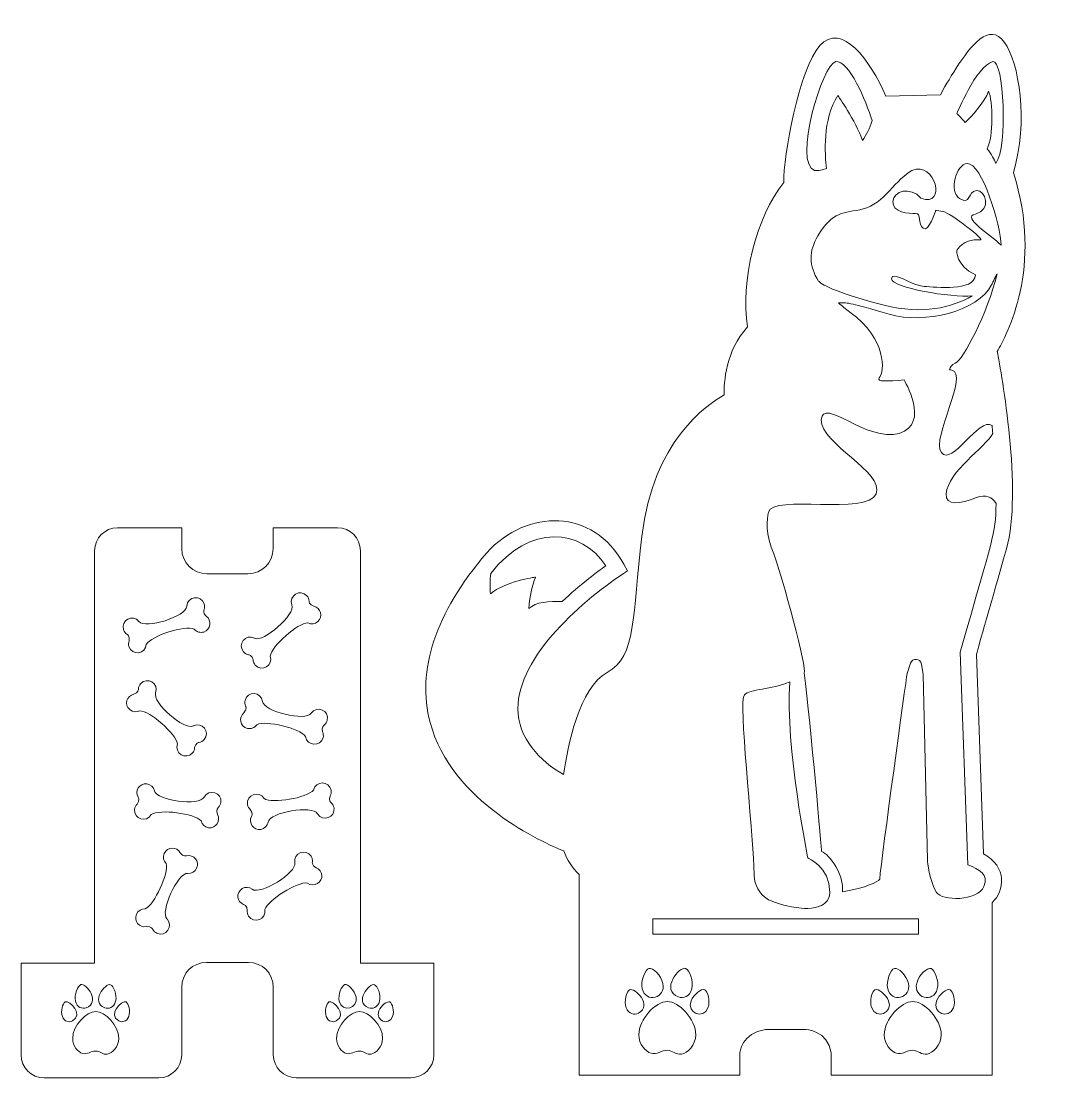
# Model space of a CAD drawing. Header units: inches. Extents: x 67 to 700, y 135 to 789.
import ezdxf

# ---------------------------------------------------------------- set-up
doc = ezdxf.new("R2010")
doc.units = ezdxf.units.IN
doc.header["$MEASUREMENT"] = 0
doc.layers.add('_U+0421_U+043B_U+043E_U+0439 1', color=7, linetype='Continuous')

# ---------------------------------------------------------------- blocks, each defined once
blk = doc.blocks.new('block 2')
at = {"layer": '_U+0421_U+043B_U+043E_U+0439 1', "color": 1, "lineweight": 9, "true_color": 0xff0000}
blk.add_lwpolyline([(457.92, 223.82), (457.92, 233.48), (622.23, 233.48), (622.23, 223.82), (457.92, 223.82)], dxfattribs=at)
for points, knots in [([(680.82, 694.67), (690.42, 726.31), (684.15, 763.42), (675.4, 775.44), (665.82, 788.59), (654.33, 773.08), (645.52, 759.52), (641.29, 753), (637.62, 746.55), (635.71, 743.1), (635.71, 743.1), (602.03, 742.1), (602.03, 742.1), (592.3, 764.8), (574.48, 788.37), (561.13, 773.45), (548.57, 759.42), (538.38, 704.87), (538.92, 688.76), (521.96, 668), (511.68, 627.01), (516.49, 599.55), (502.83, 584.39), (501.8, 565.26), (502.04, 557.4), (491.33, 551.5), (457.82, 528.58), (451.19, 469.9), (444.92, 420.51), (448.16, 395.71), (429.62, 385.75), (412.39, 376.49), (405.24, 340.19), (402.74, 322.57), (388, 330.87), (374.43, 345.46), (374.45, 363.38), (374.47, 395.89), (415.1, 431.03), (442.25, 448.68), (442.25, 448.68), (439.99, 452.76), (439.99, 452.76), (420.77, 487.4), (380.42, 487.23), (355.17, 459.8), (323.36, 422.28), (311.61, 386.95), (320.23, 354.8), (333.5, 305.36), (390.21, 280.41), (402.92, 275.38), (404.74, 269.85), (408, 265.03), (412.4, 260.84), (412.4, 260.84), (412.4, 136.6), (412.4, 136.6), (412.4, 136.6), (511.6, 136.6), (511.6, 136.6), (511.6, 136.6), (511.65, 150.25), (511.65, 150.25), (511.65, 150.25), (512.77, 163), (527.59, 165), (527.59, 165), (552.21, 165), (552.21, 165), (552.21, 165), (566.35, 164.43), (568.13, 150.52), (568.2, 141.5), (568.2, 136.6), (568.2, 136.6), (568.2, 136.6), (667.63, 136.68), (667.63, 136.68), (667.63, 136.68), (667.63, 243.35), (667.63, 243.35), (675.68, 250.83), (677.03, 265.62), (662.39, 273.58), (662.39, 273.58), (658.06, 397.16), (658.06, 397.16), (659.4, 401.91), (666.94, 428.65), (676.56, 462.26), (686.67, 497.57), (673.41, 571.02), (670.87, 584.32), (676.53, 593.67), (699.7, 637.09), (680.82, 694.67)], [0, 0, 0, 0, 1, 1, 1, 2, 2, 2, 3, 3, 3, 4, 4, 4, 5, 5, 5, 6, 6, 6, 7, 7, 7, 8, 8, 8, 9, 9, 9, 10, 10, 10, 11, 11, 11, 12, 12, 12, 13, 13, 13, 14, 14, 14, 15, 15, 15, 16, 16, 16, 17, 17, 17, 18, 18, 18, 19, 19, 19, 20, 20, 20, 21, 21, 21, 22, 22, 22, 23, 23, 23, 24, 24, 24, 25, 25, 25, 26, 26, 26, 27, 27, 27, 28, 28, 28, 29, 29, 29, 30, 30, 30, 31, 31, 31, 32, 32, 32, 32]), ([(571, 763.53), (579.32, 764.72), (589.62, 738.98), (593.58, 727.1), (591.97, 722.27), (589.89, 718.17), (587.56, 714.67), (583.18, 727.2), (572.4, 742.5), (572.4, 742.5), (562.66, 727.89), (564.24, 706.02), (565.34, 697.42), (561.57, 696.18), (558.75, 695.94), (557.94, 696.21), (544.47, 700.56), (562.69, 762.35), (571, 763.53)], [0, 0, 0, 0, 1, 1, 1, 2, 2, 2, 3, 3, 3, 4, 4, 4, 5, 5, 5, 6, 6, 6, 6]), ([(668.04, 763.57), (675.14, 764.9), (677.54, 710.86), (670.02, 700.56), (669.12, 703.05), (667.14, 706.25), (664.69, 709.63), (668.46, 716.99), (668.47, 739.21), (665.4, 745.25), (663.33, 738.46), (654.99, 729.81), (651.02, 725.98), (648, 729.27), (645.86, 731.45), (645.86, 731.45), (645.86, 731.45), (657.74, 760.44), (668.04, 763.57)], [0, 0, 0, 0, 1, 1, 1, 2, 2, 2, 3, 3, 3, 4, 4, 4, 5, 5, 5, 6, 6, 6, 6]), ([(618.13, 696.11), (632.53, 702.84), (639.94, 672.67), (623.68, 679.18), (617.24, 686.6), (606.74, 683.65), (606.35, 676.95), (605.96, 670.24), (616.45, 669.37), (620.31, 669.67), (624.17, 669.97), (621.5, 663.14), (625.07, 660.46), (628.63, 657.79), (632.79, 671.45), (632.79, 671.45), (632.79, 671.45), (632.79, 671.45), (637.24, 670.86), (641.7, 670.26), (664.87, 652.15), (660.25, 653.33), (649.85, 654.41), (645.86, 646.8), (645.86, 646.8), (645.86, 646.8), (644.97, 637.59), (657.44, 631.65), (656.25, 620.96), (633.09, 624.22), (625.66, 624.52), (618.23, 624.82), (605.46, 634.92), (605.46, 629.27), (605.46, 623.86), (642.61, 617.36), (655.35, 618.67), (642.99, 611.38), (624.46, 606.91), (601.04, 612.9), (568.43, 621.22), (561.74, 626.24), (560.39, 627.79), (554.27, 637.35), (554.34, 646.36), (559.92, 655.81), (569.03, 671.26), (575.76, 669.67), (588.04, 672.44), (600.31, 675.21), (609.03, 691.85), (618.13, 696.11)], [0, 0, 0, 0, 1, 1, 1, 2, 2, 2, 3, 3, 3, 4, 4, 4, 5, 5, 5, 6, 6, 6, 7, 7, 7, 8, 8, 8, 9, 9, 9, 10, 10, 10, 11, 11, 11, 12, 12, 12, 13, 13, 13, 14, 14, 14, 15, 15, 15, 16, 16, 16, 17, 17, 17, 17]), ([(652.19, 700.56), (661.54, 701.11), (673.04, 662.03), (673.22, 650.05), (666.85, 656.83), (648.4, 667.21), (657.34, 669.27), (667.64, 671.65), (663.61, 684.31), (658.03, 683.78), (652.46, 683.25), (654.33, 674.48), (647.6, 678.84), (640.87, 683.19), (645.46, 700.17), (652.19, 700.56)], [0, 0, 0, 0, 1, 1, 1, 2, 2, 2, 3, 3, 3, 4, 4, 4, 5, 5, 5, 5]), ([(642.69, 572.77), (653.79, 570.32), (629.82, 530.66), (636.35, 521.73), (642.83, 512.89), (659.81, 544.34), (667.63, 538.54), (667.81, 536.89), (668, 535.22), (668.17, 533.53), (663.59, 524.97), (640.29, 510.19), (639.32, 496.21), (638.8, 488.58), (647.81, 490), (658.03, 493.95), (663.54, 496.08), (667.99, 494.26), (670.21, 490.23), (669.57, 469.67), (668.62, 471.57), (648.02, 398.37), (648.02, 398.37), (652.62, 266.76), (652.62, 266.76), (659.94, 264.17), (665.56, 260.73), (662.65, 253.48), (658.89, 244.08), (636.52, 244.34), (633.27, 249.74), (628.83, 257.13), (627.83, 268.58), (627.74, 269.69), (627.74, 269.69), (625.07, 384.51), (625.07, 384.51), (625.07, 384.51), (625.07, 384.51), (625.07, 384.51), (625.07, 384.51), (623.99, 390.97), (623.99, 390.97), (623.39, 394.57), (618.36, 394.95), (617.22, 391.48), (617.22, 391.48), (615.12, 385.08), (615.12, 385.08), (615.12, 385.08), (615.12, 385.08), (615.12, 385.08), (614.47, 380.41), (599.35, 271.93), (598.19, 257.83), (596.64, 256.1), (590.3, 252.83), (575.15, 250.04), (576.32, 260.44), (567.36, 273.23), (562.3, 275.01), (562.3, 275.01), (555.62, 353), (551.46, 385.43), (551.46, 385.43), (551.46, 385.43), (551.46, 385.43), (553.45, 387.24), (538.82, 443.04), (531.11, 463.28), (526.7, 474.85), (529.42, 483.91), (529.42, 484.91), (531.8, 496.2), (590.61, 482.54), (595.96, 496.2), (601.3, 509.87), (561.5, 527.09), (562.09, 541.94), (562.69, 556.8), (590.61, 527.69), (610.21, 533.63), (629.82, 539.57), (613.25, 566.7), (613.25, 566.7), (603.24, 565.89), (596.11, 565.37), (597.94, 567.88), (601.1, 572.24), (603.09, 591.25), (579.72, 608.68), (577.14, 610.6), (574.79, 612.48), (572.64, 614.34), (579.33, 614.57), (579.68, 614.31), (603.98, 607.29), (625.92, 600.95), (659.12, 609.12), (667.29, 625.42), (668.19, 627.2), (670.28, 631.81), (670.85, 632.29), (664.9, 607.7), (649.55, 578.75), (644.87, 576.99), (642.61, 576.15), (641.74, 574.6), (641.3, 573.01), (641.77, 572.94), (642.24, 572.87), (642.69, 572.77)], [0, 0, 0, 0, 1, 1, 1, 2, 2, 2, 3, 3, 3, 4, 4, 4, 5, 5, 5, 6, 6, 6, 7, 7, 7, 8, 8, 8, 9, 9, 9, 10, 10, 10, 11, 11, 11, 12, 12, 12, 13, 13, 13, 14, 14, 14, 15, 15, 15, 16, 16, 16, 17, 17, 17, 18, 18, 18, 19, 19, 19, 20, 20, 20, 21, 21, 21, 22, 22, 22, 23, 23, 23, 24, 24, 24, 25, 25, 25, 26, 26, 26, 27, 27, 27, 28, 28, 28, 29, 29, 29, 30, 30, 30, 31, 31, 31, 32, 32, 32, 33, 33, 33, 34, 34, 34, 35, 35, 35, 36, 36, 36, 37, 37, 37, 37]), ([(357.65, 447.05), (382.17, 478.04), (413.34, 474.81), (428.87, 451.79), (423.3, 447.87), (412.76, 440.04), (401.81, 429.66), (394.06, 429.97), (385.28, 429.29), (381.3, 425.31), (380.9, 432.44), (385.26, 444.71), (385.26, 444.71), (385.26, 444.71), (366.25, 441.94), (357.54, 434.42), (357.15, 438.57), (357.27, 442.89), (357.65, 447.05)], [0, 0, 0, 0, 1, 1, 1, 2, 2, 2, 3, 3, 3, 4, 4, 4, 5, 5, 5, 6, 6, 6, 6]), ([(277.1, 205.93), (277.1, 205.93), (277.1, 205.93), (277.1, 205.93), (277.1, 205.93), (277.1, 461.03), (277.1, 461.03), (277.1, 468.83), (270.8, 475.23), (262.9, 475.23), (245.88, 475.23), (240.24, 475.23), (223.06, 475.23), (223.06, 475.23), (223.06, 462.33), (223.06, 462.33), (223.06, 453.77), (216.12, 446.83), (207.56, 446.83), (207.56, 446.83), (182.1, 446.83), (182.1, 446.83), (173.54, 446.83), (166.6, 453.77), (166.6, 462.33), (166.6, 462.33), (166.6, 475.23), (166.6, 475.23), (166.6, 475.23), (126.9, 475.23), (126.9, 475.23), (119.1, 475.23), (112.7, 468.93), (112.7, 461.03), (112.7, 461.03), (112.7, 205.93), (112.7, 205.93), (112.7, 205.93), (67.3, 205.93), (67.3, 205.93), (67.3, 205.93), (67.3, 149.23), (67.3, 149.23), (67.3, 141.43), (73.6, 135.03), (81.5, 135.03), (81.5, 135.03), (152.4, 135.03), (152.4, 135.03), (160.2, 135.03), (166.6, 141.33), (166.6, 149.23), (166.6, 149.23), (166.6, 191.15), (166.6, 191.15), (166.6, 199.59), (173.45, 206.43), (181.89, 206.43), (181.89, 206.43), (207.92, 206.43), (207.92, 206.43), (216.36, 206.43), (223.2, 199.59), (223.2, 191.15), (223.2, 191.15), (223.2, 149.33), (223.2, 149.33), (223.2, 141.53), (229.5, 135.13), (237.4, 135.13), (237.4, 135.13), (308.3, 135.13), (308.3, 135.13), (316.1, 135.13), (322.5, 141.43), (322.5, 149.33), (322.5, 149.33), (322.5, 206.03), (322.5, 206.03), (322.5, 206.03), (277.1, 206.03), (277.1, 206.03), (277.1, 206.03), (277.1, 205.93), (277.1, 205.93), (277.1, 205.93), (277.1, 205.93), (277.1, 205.93)], [0, 0, 0, 0, 1, 1, 1, 2, 2, 2, 3, 3, 3, 4, 4, 4, 5, 5, 5, 6, 6, 6, 7, 7, 7, 8, 8, 8, 9, 9, 9, 10, 10, 10, 11, 11, 11, 12, 12, 12, 13, 13, 13, 14, 14, 14, 15, 15, 15, 16, 16, 16, 17, 17, 17, 18, 18, 18, 19, 19, 19, 20, 20, 20, 21, 21, 21, 22, 22, 22, 23, 23, 23, 24, 24, 24, 25, 25, 25, 26, 26, 26, 27, 27, 27, 28, 28, 28, 29, 29, 29, 29]), ([(140.17, 417.3), (140.17, 417.3), (140.16, 417.3), (140.16, 417.3), (144.08, 412.27), (169.53, 420.41), (169.74, 426.76), (169.74, 426.76), (169.73, 426.76), (169.73, 426.76), (170.02, 432.84), (178.6, 434), (180.46, 428.17), (180.85, 426.97), (180.79, 425.73), (180.39, 424.62), (180.39, 424.62), (180.39, 424.62), (180.39, 424.62), (180.39, 424.62), (179.4, 422.49), (181.69, 420.55), (181.69, 420.55), (181.69, 420.55), (181.69, 420.55), (185.41, 417.99), (184.63, 412.19), (180.25, 410.78), (178.01, 410.06), (175.64, 410.87), (174.26, 412.62), (168.49, 415.11), (147.95, 408.56), (144.69, 403.15), (144.39, 397.06), (135.82, 395.93), (133.96, 401.74), (133.57, 402.95), (133.63, 404.19), (134.03, 405.3), (134.03, 405.3), (134.03, 405.29), (134.03, 405.29), (134.77, 408.2), (132.73, 409.37), (132.73, 409.37), (132.73, 409.37), (132.73, 409.37), (132.73, 409.37), (131.76, 410.03), (130.99, 411.01), (130.61, 412.22), (128.75, 418.04), (136.4, 422.08), (140.17, 417.3)], [0, 0, 0, 0, 1, 1, 1, 2, 2, 2, 3, 3, 3, 4, 4, 4, 5, 5, 5, 6, 6, 6, 7, 7, 7, 8, 8, 8, 9, 9, 9, 10, 10, 10, 11, 11, 11, 12, 12, 12, 13, 13, 13, 14, 14, 14, 15, 15, 15, 16, 16, 16, 17, 17, 17, 18, 18, 18, 18]), ([(211.5, 407), (211.5, 407), (211.49, 406.99), (211.49, 406.99), (217.11, 403.97), (237.12, 421.67), (234.75, 427.57), (234.75, 427.57), (234.74, 427.57), (234.74, 427.57), (232.57, 433.24), (239.95, 437.76), (244, 433.18), (244.84, 432.23), (245.29, 431.07), (245.37, 429.9), (245.37, 429.9), (245.36, 429.9), (245.36, 429.9), (245.36, 429.9), (245.32, 427.55), (248.2, 426.69), (248.2, 426.69), (248.2, 426.7), (248.2, 426.7), (252.63, 425.86), (254.26, 420.23), (250.81, 417.18), (249.05, 415.61), (246.56, 415.4), (244.59, 416.44), (238.31, 416.4), (222.15, 402.13), (221.34, 395.87), (223.52, 390.17), (216.13, 385.69), (212.09, 390.25), (211.25, 391.2), (210.79, 392.36), (210.72, 393.54), (210.72, 393.54), (210.72, 393.54), (210.72, 393.54), (210.23, 396.5), (207.89, 396.74), (207.89, 396.74), (207.89, 396.74), (207.89, 396.73), (207.89, 396.73), (206.73, 396.95), (205.64, 397.54), (204.8, 398.49), (200.75, 403.07), (206.12, 409.85), (211.5, 407)], [0, 0, 0, 0, 1, 1, 1, 2, 2, 2, 3, 3, 3, 4, 4, 4, 5, 5, 5, 6, 6, 6, 7, 7, 7, 8, 8, 8, 9, 9, 9, 10, 10, 10, 11, 11, 11, 12, 12, 12, 13, 13, 13, 14, 14, 14, 15, 15, 15, 16, 16, 16, 17, 17, 17, 18, 18, 18, 18]), ([(137.01, 372.31), (137.01, 372.31), (137.01, 372.3), (137.01, 372.3), (139.88, 373.17), (139.83, 375.52), (139.83, 375.52), (139.83, 375.52), (139.83, 375.52), (139.83, 375.52), (139.9, 376.69), (140.35, 377.85), (141.19, 378.8), (145.22, 383.39), (152.62, 378.91), (150.46, 373.22), (150.46, 373.22), (150.46, 373.22), (150.46, 373.22), (148.16, 367.27), (168.22, 349.63), (173.78, 352.72), (173.78, 352.72), (173.77, 352.73), (173.77, 352.73), (179.13, 355.59), (184.54, 348.84), (180.5, 344.24), (179.66, 343.29), (178.57, 342.7), (177.42, 342.48), (177.42, 342.48), (177.42, 342.48), (177.42, 342.48), (177.42, 342.48), (175.08, 342.23), (174.59, 339.27), (174.59, 339.27), (174.6, 339.27), (174.6, 339.27), (174.52, 338.09), (174.07, 336.93), (173.24, 335.98), (169.21, 331.4), (161.8, 335.86), (163.97, 341.57), (163.15, 347.79), (146.96, 362.04), (140.65, 362.07), (138.68, 361.02), (136.2, 361.22), (134.42, 362.78), (130.97, 365.81), (132.57, 371.45), (137.01, 372.31)], [0, 0, 0, 0, 1, 1, 1, 2, 2, 2, 3, 3, 3, 4, 4, 4, 5, 5, 5, 6, 6, 6, 7, 7, 7, 8, 8, 8, 9, 9, 9, 10, 10, 10, 11, 11, 11, 12, 12, 12, 13, 13, 13, 14, 14, 14, 15, 15, 15, 16, 16, 16, 17, 17, 17, 18, 18, 18, 18]), ([(514.5, 372), (517.7, 375.6), (531.2, 375.07), (542.7, 379.97), (542.69, 379.87), (542.68, 379.77), (542.67, 379.67), (539.57, 339.97), (553.76, 271.05), (553.76, 271.05), (553.76, 271.05), (567.22, 265.7), (567.39, 249.66), (567.42, 246.81), (565.54, 244.34), (565.18, 243.83), (563.11, 241.6), (558.92, 240.32), (556.08, 239.97), (549.45, 239.6), (546.62, 240.25), (541.88, 241.22), (541.88, 241.22), (541.88, 241.22), (541.88, 241.22), (535.86, 242.46), (530.75, 244.47), (528.57, 245.67), (528.57, 245.72), (528.58, 245.77), (528.59, 245.83), (523.9, 248.91), (520.81, 254.13), (520.61, 260.03), (519.53, 292.5), (510.74, 367.77), (514.5, 372)], [0, 0, 0, 0, 1, 1, 1, 2, 2, 2, 3, 3, 3, 4, 4, 4, 5, 5, 5, 6, 6, 6, 7, 7, 7, 8, 8, 8, 9, 9, 9, 10, 10, 10, 11, 11, 11, 12, 12, 12, 12]), ([(205.05, 360.82), (205.05, 360.82), (205.06, 360.82), (205.06, 360.82), (207.2, 362.92), (206.06, 364.98), (206.06, 364.98), (206.06, 364.98), (206.06, 364.97), (206.06, 364.97), (205.58, 366.05), (205.43, 367.28), (205.73, 368.51), (207.17, 374.45), (215.8, 373.93), (216.54, 367.89), (216.54, 367.89), (216.53, 367.89), (216.53, 367.89), (217.27, 361.55), (243.23, 355.27), (246.71, 360.59), (246.71, 360.59), (246.71, 360.59), (246.71, 360.59), (250.12, 365.63), (258.05, 362.16), (256.61, 356.22), (256.31, 354.99), (255.62, 353.95), (254.7, 353.22), (254.7, 353.22), (254.7, 353.22), (254.7, 353.22), (254.7, 353.22), (252.74, 351.91), (253.69, 349.06), (253.69, 349.06), (253.7, 349.07), (253.7, 349.07), (254.18, 347.99), (254.32, 346.76), (254.02, 345.53), (252.59, 339.6), (243.96, 340.1), (243.22, 346.15), (239.6, 351.28), (218.64, 356.37), (213.04, 353.45), (211.79, 351.6), (209.49, 350.63), (207.2, 351.18), (202.74, 352.26), (201.52, 358), (205.05, 360.82)], [0, 0, 0, 0, 1, 1, 1, 2, 2, 2, 3, 3, 3, 4, 4, 4, 5, 5, 5, 6, 6, 6, 7, 7, 7, 8, 8, 8, 9, 9, 9, 10, 10, 10, 11, 11, 11, 12, 12, 12, 13, 13, 13, 14, 14, 14, 15, 15, 15, 16, 16, 16, 17, 17, 17, 18, 18, 18, 18]), ([(190.8, 305.4), (190.64, 304.14), (190.06, 303.04), (189.23, 302.21), (189.23, 302.21), (189.22, 302.21), (189.22, 302.21), (189.22, 302.21), (187.43, 300.7), (188.68, 297.97), (188.68, 297.97), (188.68, 297.97), (188.68, 297.97), (190.97, 294.08), (187.8, 289.15), (183.24, 289.73), (180.9, 290.03), (179.1, 291.77), (178.59, 293.93), (174.42, 298.64), (153.04, 301.4), (147.79, 297.89), (144.94, 292.5), (136.7, 295.11), (137.48, 301.16), (137.64, 302.41), (138.21, 303.52), (139.05, 304.35), (139.05, 304.35), (139.05, 304.34), (139.05, 304.34), (140.95, 306.67), (139.59, 308.59), (139.59, 308.59), (139.59, 308.59), (139.59, 308.59), (139.59, 308.59), (137.3, 312.48), (140.48, 317.41), (145.04, 316.82), (147.38, 316.52), (149.18, 314.79), (149.69, 312.62), (149.69, 312.62), (149.69, 312.62), (149.69, 312.62), (151.11, 306.4), (177.61, 303), (180.48, 308.67), (180.48, 308.67), (180.48, 308.67), (180.48, 308.67), (183.32, 314.04), (191.57, 311.46), (190.8, 305.4)], [0, 0, 0, 0, 1, 1, 1, 2, 2, 2, 3, 3, 3, 4, 4, 4, 5, 5, 5, 6, 6, 6, 7, 7, 7, 8, 8, 8, 9, 9, 9, 10, 10, 10, 11, 11, 11, 12, 12, 12, 13, 13, 13, 14, 14, 14, 15, 15, 15, 16, 16, 16, 17, 17, 17, 18, 18, 18, 18]), ([(250.6, 298.35), (250.6, 298.35), (250.6, 298.35), (250.6, 298.35), (247.42, 303.88), (221.09, 299.39), (219.99, 293.12), (219.99, 293.12), (220, 293.12), (220, 293.12), (219.58, 290.93), (217.85, 289.13), (215.52, 288.73), (211, 287.96), (207.61, 292.74), (209.74, 296.74), (209.74, 296.74), (209.74, 296.74), (209.74, 296.74), (209.74, 296.74), (211.02, 298.71), (209.02, 300.95), (209.02, 300.95), (209.02, 300.95), (209.02, 300.95), (208.15, 301.75), (207.54, 302.82), (207.32, 304.07), (206.3, 310.08), (214.42, 313.03), (217.49, 307.76), (222.85, 304.48), (244.11, 308.1), (248.1, 312.99), (249.25, 318.98), (257.89, 318.9), (258.92, 312.88), (259.13, 311.63), (258.91, 310.41), (258.35, 309.37), (258.35, 309.37), (258.35, 309.38), (258.35, 309.38), (257.21, 306.6), (259.07, 305.16), (259.07, 305.16), (259.07, 305.16), (259.07, 305.16), (259.07, 305.16), (259.94, 304.37), (260.56, 303.29), (260.77, 302.04), (261.8, 296.02), (253.66, 293.09), (250.6, 298.35)], [0, 0, 0, 0, 1, 1, 1, 2, 2, 2, 3, 3, 3, 4, 4, 4, 5, 5, 5, 6, 6, 6, 7, 7, 7, 8, 8, 8, 9, 9, 9, 10, 10, 10, 11, 11, 11, 12, 12, 12, 13, 13, 13, 14, 14, 14, 15, 15, 15, 16, 16, 16, 17, 17, 17, 18, 18, 18, 18]), ([(175.83, 264.71), (174.84, 262.56), (172.65, 261.35), (170.43, 261.51), (170.43, 261.51), (170.43, 261.52), (170.43, 261.52), (164.07, 262.01), (152.94, 237.73), (157.49, 233.29), (157.49, 233.29), (157.5, 233.3), (157.5, 233.3), (161.78, 228.99), (156.86, 221.87), (151.3, 224.42), (150.15, 224.95), (149.27, 225.82), (148.72, 226.86), (148.72, 226.86), (148.73, 226.87), (148.73, 226.87), (148.73, 226.87), (147.82, 229.04), (144.84, 228.65), (144.84, 228.65), (144.84, 228.64), (144.84, 228.64), (140.44, 227.62), (136.68, 232.11), (138.6, 236.29), (139.58, 238.44), (141.77, 239.64), (143.99, 239.48), (149.72, 242.06), (158.72, 261.65), (156.93, 267.71), (155.36, 269.29), (154.84, 271.73), (155.83, 273.88), (157.74, 278.05), (163.6, 278.15), (165.7, 274.14), (165.7, 274.14), (165.69, 274.14), (165.69, 274.14), (167.34, 271.63), (169.58, 272.35), (169.58, 272.35), (169.58, 272.35), (169.58, 272.36), (169.58, 272.36), (173.99, 273.38), (177.74, 268.88), (175.83, 264.71)], [0, 0, 0, 0, 1, 1, 1, 2, 2, 2, 3, 3, 3, 4, 4, 4, 5, 5, 5, 6, 6, 6, 7, 7, 7, 8, 8, 8, 9, 9, 9, 10, 10, 10, 11, 11, 11, 12, 12, 12, 13, 13, 13, 14, 14, 14, 15, 15, 15, 16, 16, 16, 17, 17, 17, 18, 18, 18, 18]), ([(250.62, 255.19), (248.62, 253.94), (246.13, 254.15), (244.37, 255.51), (238.17, 256.52), (219.84, 245.15), (217.99, 239.11), (219.19, 233.14), (211.16, 229.95), (207.94, 235.13), (207.27, 236.2), (207.01, 237.42), (207.13, 238.59), (207.13, 238.59), (207.14, 238.59), (207.14, 238.59), (207.15, 241.59), (204.88, 242.22), (204.88, 242.22), (204.88, 242.22), (204.88, 242.22), (204.88, 242.22), (200.64, 243.8), (200, 249.62), (203.9, 252.05), (205.9, 253.29), (208.39, 253.09), (210.16, 251.73), (210.16, 251.73), (210.15, 251.73), (210.15, 251.73), (215.18, 247.81), (237.87, 261.91), (236.52, 268.12), (236.52, 268.12), (236.52, 268.12), (236.52, 268.12), (235.32, 274.08), (243.36, 277.3), (246.58, 272.1), (247.25, 271.03), (247.5, 269.81), (247.38, 268.64), (247.38, 268.64), (247.38, 268.64), (247.38, 268.64), (247.38, 268.64), (246.94, 266.33), (249.64, 265.01), (249.64, 265.01), (249.64, 265.01), (249.64, 265.01), (253.87, 263.44), (254.53, 257.62), (250.62, 255.19)], [0, 0, 0, 0, 1, 1, 1, 2, 2, 2, 3, 3, 3, 4, 4, 4, 5, 5, 5, 6, 6, 6, 7, 7, 7, 8, 8, 8, 9, 9, 9, 10, 10, 10, 11, 11, 11, 12, 12, 12, 13, 13, 13, 14, 14, 14, 15, 15, 15, 16, 16, 16, 17, 17, 17, 18, 18, 18, 18]), ([(455.52, 202.74), (457.85, 203.52), (463.04, 198.37), (464.16, 193.48), (466.26, 184.28), (453.45, 180.98), (451.35, 190.19), (450.23, 195.08), (453.19, 201.96), (455.52, 202.74)], [0, 0, 0, 0, 1, 1, 1, 2, 2, 2, 3, 3, 3, 3]), ([(478.16, 202.69), (480.47, 201.86), (483.26, 194.91), (482.02, 190.05), (480.79, 185.19), (476.59, 183.98), (473.69, 185.09), (462.48, 189.38), (474.22, 204.12), (478.16, 202.69)], [0, 0, 0, 0, 1, 1, 1, 2, 2, 2, 3, 3, 3, 3]), ([(603.13, 190.19), (602.01, 195.08), (604.97, 201.96), (607.3, 202.74), (609.63, 203.52), (614.82, 198.37), (615.94, 193.48), (618.04, 184.28), (605.23, 180.98), (603.13, 190.19)], [0, 0, 0, 0, 1, 1, 1, 2, 2, 2, 3, 3, 3, 3]), ([(629.93, 202.69), (632.25, 201.86), (635.03, 194.91), (633.8, 190.05), (631.48, 180.89), (618.75, 184.49), (621.07, 193.65), (622.31, 198.51), (627.62, 203.53), (629.93, 202.69)], [0, 0, 0, 0, 1, 1, 1, 2, 2, 2, 3, 3, 3, 3]), ([(104.24, 192.7), (107.51, 193.79), (116.66, 181.59), (107.52, 178.34), (105.15, 177.5), (101.77, 178.56), (100.86, 182.52), (99.96, 186.49), (102.35, 192.07), (104.24, 192.7)], [0, 0, 0, 0, 1, 1, 1, 2, 2, 2, 3, 3, 3, 3]), ([(122.61, 192.66), (124.48, 191.99), (126.74, 186.35), (125.74, 182.41), (124.74, 178.46), (121.33, 177.49), (118.98, 178.39), (109.89, 181.87), (119.41, 193.82), (122.61, 192.66)], [0, 0, 0, 0, 1, 1, 1, 2, 2, 2, 3, 3, 3, 3]), ([(267.38, 192.7), (269.27, 193.33), (273.48, 189.16), (274.38, 185.19), (276.09, 177.73), (265.7, 175.05), (263.99, 182.52), (263.09, 186.49), (265.48, 192.07), (267.38, 192.7)], [0, 0, 0, 0, 1, 1, 1, 2, 2, 2, 3, 3, 3, 3]), ([(285.74, 192.66), (287.61, 191.99), (289.87, 186.35), (288.87, 182.41), (287.87, 178.46), (284.46, 177.49), (282.11, 178.39), (273.02, 181.87), (282.54, 193.82), (285.74, 192.66)], [0, 0, 0, 0, 1, 1, 1, 2, 2, 2, 3, 3, 3, 3]), ([(441.45, 178.39), (439.92, 182.39), (441.6, 188.57), (443.48, 189.51), (446.72, 191.13), (458.06, 179.75), (449.02, 175.02), (446.67, 173.79), (442.98, 174.39), (441.45, 178.39)], [0, 0, 0, 0, 1, 1, 1, 2, 2, 2, 3, 3, 3, 3]), ([(492.01, 178.39), (489.13, 170.86), (478.69, 175.18), (481.57, 182.71), (483.1, 186.71), (488.11, 190.45), (489.99, 189.51), (491.86, 188.57), (493.54, 182.39), (492.01, 178.39)], [0, 0, 0, 0, 1, 1, 1, 2, 2, 2, 3, 3, 3, 3]), ([(593.23, 178.39), (591.7, 182.39), (593.38, 188.57), (595.25, 189.51), (597.13, 190.45), (602.14, 186.71), (603.67, 182.71), (606.55, 175.18), (596.11, 170.86), (593.23, 178.39)], [0, 0, 0, 0, 1, 1, 1, 2, 2, 2, 3, 3, 3, 3]), ([(643.79, 178.39), (640.91, 170.86), (630.47, 175.18), (633.35, 182.71), (634.88, 186.71), (639.89, 190.45), (641.76, 189.51), (643.64, 188.57), (645.32, 182.39), (643.79, 178.39)], [0, 0, 0, 0, 1, 1, 1, 2, 2, 2, 3, 3, 3, 3]), ([(92.84, 172.96), (91.6, 176.2), (92.95, 181.21), (94.48, 181.97), (97.1, 183.28), (106.31, 174.06), (98.97, 170.22), (97.06, 169.22), (94.08, 169.71), (92.84, 172.96)], [0, 0, 0, 0, 1, 1, 1, 2, 2, 2, 3, 3, 3, 3]), ([(133.84, 172.96), (132.6, 169.71), (129.61, 169.22), (127.71, 170.22), (120.34, 174.07), (129.6, 183.27), (132.2, 181.97), (133.72, 181.21), (135.08, 176.2), (133.84, 172.96)], [0, 0, 0, 0, 1, 1, 1, 2, 2, 2, 3, 3, 3, 3]), ([(255.97, 172.96), (254.73, 176.2), (256.08, 181.21), (257.61, 181.97), (260.23, 183.28), (269.44, 174.06), (262.1, 170.22), (260.2, 169.22), (257.21, 169.71), (255.97, 172.96)], [0, 0, 0, 0, 1, 1, 1, 2, 2, 2, 3, 3, 3, 3]), ([(295.33, 181.97), (296.85, 181.21), (298.21, 176.2), (296.97, 172.96), (294.63, 166.84), (286.17, 170.35), (288.5, 176.46), (289.74, 179.7), (293.81, 182.73), (295.33, 181.97)], [0, 0, 0, 0, 1, 1, 1, 2, 2, 2, 3, 3, 3, 3]), ([(475.68, 149.7), (472.27, 149.08), (470.08, 152.1), (466.86, 152.1), (463.12, 152.1), (460.32, 149.19), (456.8, 150.26), (453.28, 151.33), (449.27, 155.71), (449.27, 161.68), (449.27, 171.39), (459.73, 182.27), (466.86, 182.27), (473.98, 182.27), (484.45, 171.39), (484.45, 161.68), (484.45, 155.18), (479.09, 150.31), (475.68, 149.7)], [0, 0, 0, 0, 1, 1, 1, 2, 2, 2, 3, 3, 3, 4, 4, 4, 5, 5, 5, 6, 6, 6, 6]), ([(627.46, 149.7), (624.05, 149.08), (621.85, 152.1), (618.63, 152.1), (614.89, 152.1), (612.1, 149.19), (608.58, 150.26), (605.05, 151.33), (601.05, 155.71), (601.05, 161.68), (601.05, 171.39), (611.51, 182.27), (618.63, 182.27), (625.76, 182.27), (636.22, 171.39), (636.22, 161.68), (636.22, 155.18), (630.86, 150.31), (627.46, 149.7)], [0, 0, 0, 0, 1, 1, 1, 2, 2, 2, 3, 3, 3, 4, 4, 4, 5, 5, 5, 6, 6, 6, 6]), ([(120.6, 149.68), (117.83, 149.18), (116.05, 151.63), (113.44, 151.63), (110.41, 151.63), (108.14, 149.27), (105.28, 150.14), (102.42, 151.01), (99.18, 154.56), (99.18, 159.4), (99.18, 167.28), (107.66, 176.1), (113.44, 176.1), (119.22, 176.1), (127.7, 167.28), (127.7, 159.4), (127.7, 154.13), (123.36, 150.18), (120.6, 149.68)], [0, 0, 0, 0, 1, 1, 1, 2, 2, 2, 3, 3, 3, 4, 4, 4, 5, 5, 5, 6, 6, 6, 6]), ([(283.73, 149.68), (280.96, 149.18), (279.18, 151.63), (276.57, 151.63), (273.54, 151.63), (271.27, 149.27), (268.41, 150.14), (265.55, 151.01), (262.31, 154.56), (262.31, 159.4), (262.31, 167.28), (270.79, 176.1), (276.57, 176.1), (282.35, 176.1), (290.83, 167.28), (290.83, 159.4), (290.84, 154.13), (286.49, 150.18), (283.73, 149.68)], [0, 0, 0, 0, 1, 1, 1, 2, 2, 2, 3, 3, 3, 4, 4, 4, 5, 5, 5, 6, 6, 6, 6])]:
    blk.add_open_spline(points, degree=3, knots=knots, dxfattribs=at)

msp = doc.modelspace()

# ---------------------------------------------------------------- block references
at = {"layer": '_U+0421_U+043B_U+043E_U+0439 1'}
msp.add_blockref('block 2', (0, 0), dxfattribs=at)

doc.saveas('drawing.dxf')
